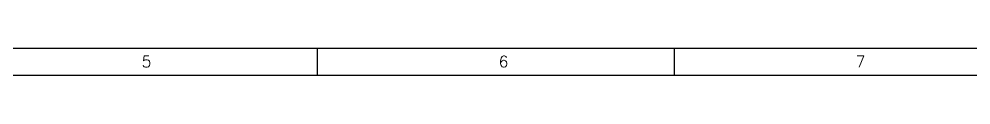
# Model space of a CAD drawing. Extents: x 2982526 to 3135339, y -1389320 to -1338265.
# Drawn here: x 3094890 to 3108654, y -1389320 to -1388929 of the extents above; entities that cross this region are included whole.
import ezdxf
from ezdxf.enums import TextEntityAlignment as Align

# ---------------------------------------------------------------- set-up
doc = ezdxf.new("R2010")
doc.units = 0
doc.header["$MEASUREMENT"] = 0
doc.layers.add('TITLE', color=7, linetype='Continuous')
doc.styles.add('ROMANS', font='romans.shx')

# ---------------------------------------------------------------- blocks, each defined once
blk = doc.blocks.new('A$C1BA14061')
at = {"layer": 'TITLE'}
blk.add_line((202692, -139174), (1204, -139174), dxfattribs=at)
at = {"layer": 'TITLE', "color": 0}
for p, q in [((84942, -140464), (84942, -139174)), ((101948, -140464), (101948, -139174))]:
    blk.add_line(p, q, dxfattribs=at)
at = {"layer": 'TITLE', "color": 7}
blk.add_line((203982, -140464), (0, -140464), dxfattribs=at)
at = {"layer": 'TITLE', "color": 0, "style": 'ROMANS', "width": 1}
for s, p in [('5', (76802, -139799)), ('6', (93808, -139799)), ('7', (110813, -139799))]:
    blk.add_text(s, height=535, dxfattribs=at).set_placement(p, align=Align.MIDDLE)

msp = doc.modelspace()

# ---------------------------------------------------------------- block references
at = {"layer": 'TITLE', "lineweight": 0, "xscale": 0.3035552556082519, "yscale": 0.3035553943041123, "zscale": 0.3035553665695551}
msp.add_blockref('A$C1BA14061', (3073419.6, -1346682), dxfattribs=at)

doc.saveas('drawing.dxf')
